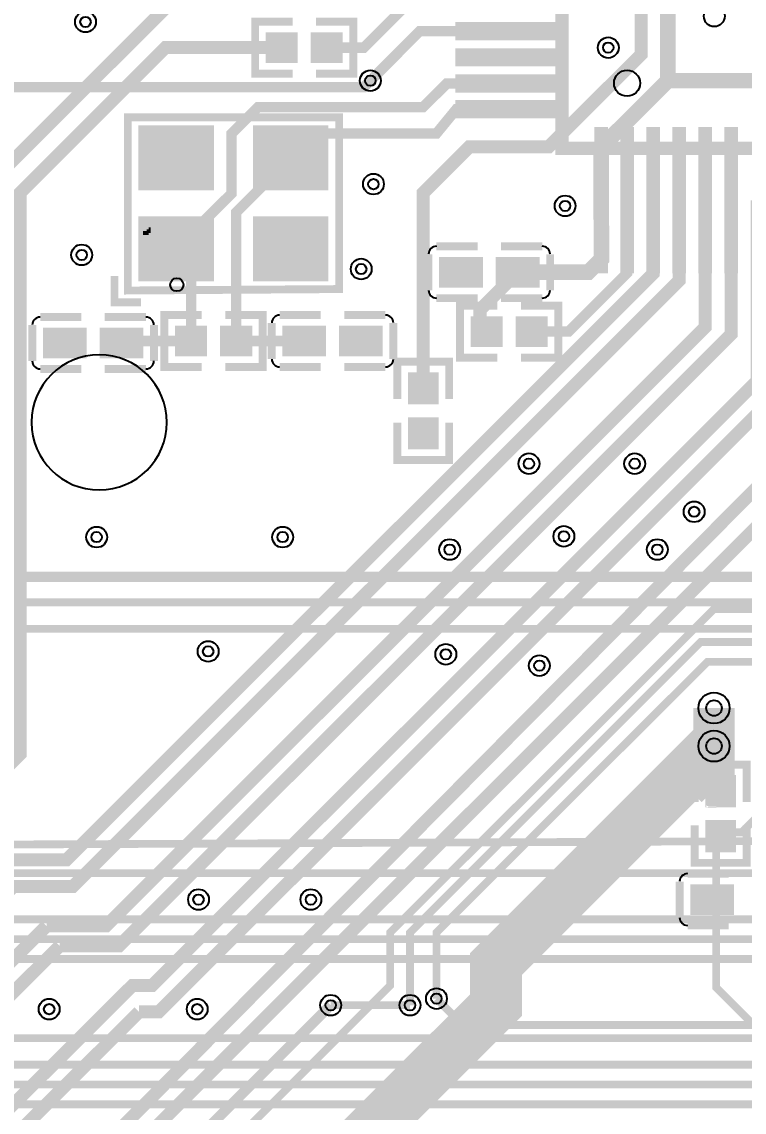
# Model space of a CAD drawing. Header units: millimetres. Extents: x 35 to 109.8, y -21 to 52.
# Drawn here: x 54.26 to 68.14, y -0.66 to 20.31 of the extents above; entities that cross this region are included whole.
import ezdxf

# ---------------------------------------------------------------- set-up
doc = ezdxf.new("R2010")
doc.units = ezdxf.units.MM
for name, color, linetype, true_color in [('BottomLayer', 7, 'Continuous', 0x0000ff), ('Document', 7, 'Continuous', 0xffffff), ('Hole', 7, 'Continuous', 0x222222), ('Multi-Layer', 7, 'Continuous', 0xc0c0c0), ('TopLayer', 7, 'Continuous', 0xff0000), ('TopPasteMaskLayer', 7, 'Continuous', 0x808080), ('TopSilkLayer', 7, 'Continuous', 0xffcc00), ('TopSolderMaskLayer', 7, 'Continuous', 0x800080)]:
    doc.layers.add(name, color=color, linetype=linetype, true_color=true_color)

msp = doc.modelspace()

# ---------------------------------------------------------------- hatches: boundary and pattern name
at = {"layer": 'Document'}
for points in [[(56.699, 16.356), (56.735, 16.356), (56.735, 16.248), (56.699, 16.248)], [(56.735, 16.356), (56.771, 16.356), (56.771, 15.816), (56.735, 15.816)], [(56.771, 16.392), (56.807, 16.392), (56.807, 15.816), (56.771, 15.816)], [(56.807, 16.392), (56.843, 16.392), (56.843, 15.816), (56.807, 15.816)], [(56.843, 16.392), (56.879, 16.392), (56.879, 15.816), (56.843, 15.816)], [(56.591, 16.284), (56.627, 16.284), (56.627, 16.212), (56.591, 16.212)], [(56.627, 16.284), (56.663, 16.284), (56.663, 16.212), (56.627, 16.212)], [(56.663, 16.32), (56.699, 16.32), (56.699, 16.212), (56.663, 16.212)]]:
    msp.add_hatch(color=256, dxfattribs=at).paths.add_polyline_path(points)
at = {"layer": 'TopLayer'}
for points in [[(62.643, 20.251), (64.643, 20.251), (64.643, 20.001), (62.643, 20.001)], [(59.54, 19.542), (59.54, 20.082), (58.974, 20.082), (58.974, 19.542)], [(59.84, 19.542), (59.84, 20.082), (60.406, 20.082), (60.406, 19.542)], [(62.643, 19.75), (64.643, 19.75), (64.643, 19.5), (62.643, 19.5)], [(62.643, 19.25), (64.643, 19.25), (64.643, 19), (62.643, 19)], [(62.643, 18.751), (64.643, 18.751), (64.643, 18.501), (62.643, 18.501)], [(56.529, 18.295), (57.929, 18.295), (57.929, 17.095), (56.529, 17.095)], [(58.729, 18.295), (60.129, 18.295), (60.129, 17.095), (58.729, 17.095)], [(65.27, 15.877), (65.27, 17.877), (65.52, 17.877), (65.52, 15.877)], [(65.77, 15.877), (65.77, 17.877), (66.02, 17.877), (66.02, 15.877)], [(66.271, 15.877), (66.271, 17.877), (66.521, 17.877), (66.521, 15.877)], [(66.77, 15.877), (66.77, 17.877), (67.02, 17.877), (67.02, 15.877)], [(67.27, 15.877), (67.27, 17.877), (67.52, 17.877), (67.52, 15.877)], [(67.771, 15.877), (67.771, 17.877), (68.021, 17.877), (68.021, 15.877)], [(56.529, 16.545), (57.929, 16.545), (57.929, 15.345), (56.529, 15.345)], [(58.729, 16.545), (60.129, 16.545), (60.129, 15.345), (58.729, 15.345)], [(63.096, 15.764), (63.096, 15.224), (62.306, 15.224), (62.306, 15.764)], [(63.396, 15.764), (63.396, 15.224), (64.186, 15.224), (64.186, 15.764)], [(63.477, 14.081), (63.477, 14.621), (62.911, 14.621), (62.911, 14.081)], [(63.777, 14.081), (63.777, 14.621), (64.343, 14.621), (64.343, 14.081)], [(55.481, 13.863), (55.481, 14.403), (54.691, 14.403), (54.691, 13.863)], [(55.781, 13.863), (55.781, 14.403), (56.571, 14.403), (56.571, 13.863)], [(57.798, 13.901), (57.798, 14.441), (57.232, 14.441), (57.232, 13.901)], [(58.098, 13.901), (58.098, 14.441), (58.663, 14.441), (58.663, 13.901)], [(60.084, 13.901), (60.084, 14.441), (59.294, 14.441), (59.294, 13.901)], [(60.384, 13.901), (60.384, 14.441), (61.174, 14.441), (61.174, 13.901)], [(61.706, 12.977), (62.246, 12.977), (62.246, 13.543), (61.706, 13.543)], [(61.706, 12.677), (62.246, 12.677), (62.246, 12.111), (61.706, 12.111)], [(67.961, 5.23), (67.421, 5.23), (67.421, 5.796), (67.961, 5.796)], [(67.961, 4.93), (67.421, 4.93), (67.421, 4.364), (67.961, 4.364)], [(67.922, 3.699), (67.922, 3.159), (67.132, 3.159), (67.132, 3.699)]]:
    msp.add_hatch(color=256, dxfattribs=at).paths.add_polyline_path(points)
at = {"layer": 'TopPasteMaskLayer'}
for points in [[(62.643, 20.251), (64.643, 20.251), (64.643, 20.001), (62.643, 20.001)], [(59.555, 19.582), (59.555, 20.042), (59.515, 20.082), (59.014, 20.082), (58.974, 20.042), (58.974, 19.582), (59.014, 19.542), (59.515, 19.542)], [(59.825, 19.582), (59.825, 20.042), (59.865, 20.082), (60.366, 20.082), (60.406, 20.042), (60.406, 19.582), (60.366, 19.542), (59.865, 19.542)], [(62.643, 19.75), (64.643, 19.75), (64.643, 19.5), (62.643, 19.5)], [(62.643, 19.25), (64.643, 19.25), (64.643, 19), (62.643, 19)], [(62.643, 18.751), (64.643, 18.751), (64.643, 18.501), (62.643, 18.501)], [(56.529, 18.295), (57.929, 18.295), (57.929, 17.095), (56.529, 17.095)], [(58.729, 18.295), (60.129, 18.295), (60.129, 17.095), (58.729, 17.095)], [(65.27, 15.877), (65.27, 17.877), (65.52, 17.877), (65.52, 15.877)], [(65.77, 15.877), (65.77, 17.877), (66.02, 17.877), (66.02, 15.877)], [(66.271, 15.877), (66.271, 17.877), (66.521, 17.877), (66.521, 15.877)], [(66.77, 15.877), (66.77, 17.877), (67.02, 17.877), (67.02, 15.877)], [(67.27, 15.877), (67.27, 17.877), (67.52, 17.877), (67.52, 15.877)], [(67.771, 15.877), (67.771, 17.877), (68.021, 17.877), (68.021, 15.877)], [(56.529, 16.545), (57.929, 16.545), (57.929, 15.345), (56.529, 15.345)], [(58.729, 16.545), (60.129, 16.545), (60.129, 15.345), (58.729, 15.345)], [(62.466, 15.269), (62.466, 15.719), (62.516, 15.769), (62.996, 15.769), (63.066, 15.719), (63.066, 15.269), (62.996, 15.219), (62.516, 15.219)], [(63.426, 15.269), (63.426, 15.719), (63.496, 15.769), (63.976, 15.769), (64.026, 15.719), (64.026, 15.269), (63.976, 15.219), (63.496, 15.219)], [(63.492, 14.121), (63.492, 14.581), (63.452, 14.621), (62.951, 14.621), (62.911, 14.581), (62.911, 14.121), (62.951, 14.081), (63.452, 14.081)], [(63.762, 14.121), (63.762, 14.581), (63.802, 14.621), (64.303, 14.621), (64.343, 14.581), (64.343, 14.121), (64.303, 14.081), (63.802, 14.081)], [(55.451, 14.358), (55.451, 13.908), (55.381, 13.858), (54.901, 13.858), (54.851, 13.908), (54.851, 14.358), (54.901, 14.408), (55.381, 14.408)], [(56.411, 14.358), (56.411, 13.908), (56.361, 13.858), (55.881, 13.858), (55.811, 13.908), (55.811, 14.358), (55.881, 14.408), (56.361, 14.408)], [(57.813, 13.941), (57.813, 14.401), (57.773, 14.441), (57.272, 14.441), (57.232, 14.401), (57.232, 13.941), (57.272, 13.901), (57.773, 13.901)], [(58.083, 13.941), (58.083, 14.401), (58.123, 14.441), (58.623, 14.441), (58.663, 14.401), (58.663, 13.941), (58.623, 13.901), (58.123, 13.901)], [(60.054, 14.396), (60.054, 13.946), (59.984, 13.896), (59.504, 13.896), (59.454, 13.946), (59.454, 14.396), (59.504, 14.446), (59.984, 14.446)], [(61.014, 14.396), (61.014, 13.946), (60.964, 13.896), (60.484, 13.896), (60.414, 13.946), (60.414, 14.396), (60.484, 14.446), (60.964, 14.446)], [(61.746, 12.962), (62.206, 12.962), (62.246, 13.002), (62.246, 13.503), (62.206, 13.543), (61.746, 13.543), (61.706, 13.503), (61.706, 13.002)], [(61.746, 12.692), (62.206, 12.692), (62.246, 12.652), (62.246, 12.151), (62.206, 12.111), (61.746, 12.111), (61.706, 12.151), (61.706, 12.652)], [(67.921, 5.215), (67.461, 5.215), (67.421, 5.255), (67.421, 5.756), (67.461, 5.796), (67.921, 5.796), (67.961, 5.756), (67.961, 5.255)], [(67.921, 4.945), (67.461, 4.945), (67.421, 4.905), (67.421, 4.404), (67.461, 4.364), (67.921, 4.364), (67.961, 4.404), (67.961, 4.905)], [(67.292, 3.204), (67.292, 3.654), (67.342, 3.704), (67.822, 3.704), (67.892, 3.654), (67.892, 3.204), (67.822, 3.154), (67.342, 3.154)]]:
    msp.add_hatch(color=256, dxfattribs=at).paths.add_polyline_path(points)
at = {"layer": 'TopSolderMaskLayer'}
for points in [[(62.592, 20.302), (64.694, 20.302), (64.694, 19.95), (62.592, 19.95)], [(59.566, 19.517), (59.566, 20.107), (58.949, 20.107), (58.949, 19.517)], [(59.815, 19.517), (59.815, 20.107), (60.431, 20.107), (60.431, 19.517)], [(62.592, 19.801), (64.694, 19.801), (64.694, 19.45), (62.592, 19.45)], [(62.592, 19.301), (64.694, 19.301), (64.694, 18.949), (62.592, 18.949)], [(62.592, 18.802), (64.694, 18.802), (64.694, 18.45), (62.592, 18.45)], [(56.503, 18.32), (57.954, 18.32), (57.954, 17.069), (56.503, 17.069)], [(58.703, 18.32), (60.154, 18.32), (60.154, 17.069), (58.703, 17.069)], [(65.264, 15.471), (65.264, 18.283), (65.526, 18.283), (65.526, 15.471)], [(65.764, 15.471), (65.764, 18.283), (66.027, 18.283), (66.027, 15.471)], [(66.264, 15.471), (66.264, 18.283), (66.527, 18.283), (66.527, 15.471)], [(66.764, 15.471), (66.764, 18.283), (67.026, 18.283), (67.026, 15.471)], [(67.264, 15.471), (67.264, 18.283), (67.527, 18.283), (67.527, 15.471)], [(67.764, 15.471), (67.764, 18.283), (68.027, 18.283), (68.027, 15.471)], [(56.503, 16.57), (57.954, 16.57), (57.954, 15.319), (56.503, 15.319)], [(58.703, 16.57), (60.154, 16.57), (60.154, 15.319), (58.703, 15.319)], [(63.122, 15.789), (63.122, 15.199), (62.281, 15.199), (62.281, 15.789)], [(63.371, 15.789), (63.371, 15.199), (64.212, 15.199), (64.212, 15.789)], [(63.503, 14.056), (63.503, 14.646), (62.886, 14.646), (62.886, 14.056)], [(63.752, 14.056), (63.752, 14.646), (64.368, 14.646), (64.368, 14.056)], [(55.507, 13.837), (55.507, 14.428), (54.666, 14.428), (54.666, 13.837)], [(55.756, 13.837), (55.756, 14.428), (56.597, 14.428), (56.597, 13.837)], [(57.823, 13.875), (57.823, 14.466), (57.207, 14.466), (57.207, 13.875)], [(58.072, 13.875), (58.072, 14.466), (58.689, 14.466), (58.689, 13.875)], [(60.109, 13.875), (60.109, 14.466), (59.268, 14.466), (59.268, 13.875)], [(60.358, 13.875), (60.358, 14.466), (61.199, 14.466), (61.199, 13.875)], [(61.682, 12.95), (62.27, 12.95), (62.27, 13.569), (61.682, 13.569)], [(61.682, 12.704), (62.27, 12.704), (62.27, 12.085), (61.682, 12.085)], [(67.985, 5.203), (67.397, 5.203), (67.397, 5.822), (67.985, 5.822)], [(67.985, 4.957), (67.397, 4.957), (67.397, 4.338), (67.985, 4.338)], [(67.948, 3.724), (67.948, 3.134), (67.107, 3.134), (67.107, 3.724)]]:
    msp.add_hatch(color=256, dxfattribs=at).paths.add_polyline_path(points)

# ---------------------------------------------------------------- linework, layer by layer
at = {"layer": 'BottomLayer'}
for points, const_width in [([(53.975, 19.05), (60.833, 19.05), (60.96, 19.177)], 0.2), ([(89.281, 10.287), (82.512, 10.287), (81.862, 9.637), (53.071, 9.637), (53.071, 9.573)], 0.2), ([(80.264, 5.588), (76.708, 9.144), (47.117, 9.144), (46.228, 8.255), (46.101, 8.255)], 0.15), ([(79.756, 5.461), (76.581, 8.636), (47.498, 8.636), (46.482, 7.62), (46.355, 7.62)], 0.15), ([(75.946, 5.08), (75.311, 5.715), (74.041, 5.715), (72.898, 4.572), (44.45, 4.445)], 0.15), ([(75.499, 4.699), (75.057, 5.207), (74.295, 5.207), (73.025, 3.937), (44.577, 3.937), (44.196, 3.556)], 0.15), ([(75.184, 4.318), (74.93, 4.572), (74.422, 4.572), (72.898, 3.048), (44.069, 3.048)], 0.15), ([(74.722, 4.064), (73.325, 2.667), (43.688, 2.667), (43.307, 2.286)], 0.15), ([(83.185, 3.175), (80.899, 0.889), (77.216, 0.889), (75.819, 2.286), (44.577, 2.286), (42.291, 0)], 0.15), ([(60.198, 1.397), (61.722, 1.397)], 0.15), ([(80.264, -1.905), (77.724, -1.905), (74.803, 1.016), (62.738, 1.016), (62.23, 1.524)], 0.15), ([(75.946, -1.933), (73.251, 0.762), (44.577, 0.762)], 0.15), ([(76.045, -2.54), (75.819, -2.54), (73.025, 0.254), (44.45, 0.254)], 0.15), ([(43.561, -0.508), (72.644, -0.508), (76.708, -4.572), (79.756, -4.572), (81.661, -2.667), (81.661, 0), (81.534, 0.127)], 0.15), ([(78.486, -3.937), (76.581, -3.937), (72.771, -0.127), (43.942, -0.127)], 0.15)]:
    msp.add_lwpolyline(points, dxfattribs=dict(at, const_width=const_width))
at = {"layer": 'Document'}
msp.add_circle((57.241, 15.253), 0.127, dxfattribs=at)
msp.add_arc((55.749, 12.606), 1.3, 180.1511, 179.8489, dxfattribs=at)
at = {"layer": 'Hole'}
for centre, radius in [((55.486, 20.307), 0.1), ((65.532, 19.812), 0.1), ((60.96, 19.177), 0.1), ((61.019, 17.187), 0.1), ((64.702, 16.769), 0.1), ((55.413, 15.826), 0.1), ((60.784, 15.554), 0.1), ((64.008, 11.811), 0.1), ((66.04, 11.811), 0.1), ((67.183, 10.886), 0.1), ((55.7, 10.399), 0.1), ((59.275, 10.399), 0.1), ((64.679, 10.414), 0.1), ((62.484, 10.16), 0.1), ((66.475, 10.16), 0.1), ((57.843, 8.201), 0.1), ((62.411, 8.146), 0.1), ((64.208, 7.928), 0.1), ((67.564, 7.112), 0.15), ((67.564, 6.381), 0.15), ((57.658, 3.429), 0.1), ((59.817, 3.429), 0.1), ((60.198, 1.397), 0.1), ((61.722, 1.397), 0.1), ((62.23, 1.524), 0.1), ((54.788, 1.321), 0.1), ((57.633, 1.321), 0.1)]:
    msp.add_circle(centre, radius, dxfattribs=at)
at = {"layer": 'Multi-Layer'}
for centre, radius in [((67.569, 20.416), 0.2), ((55.486, 20.307), 0.2), ((65.532, 19.812), 0.2), ((60.96, 19.177), 0.2), ((61.019, 17.187), 0.2), ((64.702, 16.769), 0.2), ((55.413, 15.826), 0.2), ((60.784, 15.554), 0.2), ((64.008, 11.811), 0.2), ((66.04, 11.811), 0.2), ((67.183, 10.886), 0.2), ((55.7, 10.399), 0.2), ((59.275, 10.399), 0.2), ((64.679, 10.414), 0.2), ((62.484, 10.16), 0.2), ((66.475, 10.16), 0.2), ((57.843, 8.201), 0.2), ((62.411, 8.146), 0.2), ((64.208, 7.928), 0.2), ((67.564, 7.112), 0.3), ((67.564, 6.381), 0.3), ((57.658, 3.429), 0.2), ((59.817, 3.429), 0.2), ((62.23, 1.524), 0.2), ((54.788, 1.321), 0.2), ((57.633, 1.321), 0.2), ((60.198, 1.397), 0.2), ((61.722, 1.397), 0.2)]:
    msp.add_circle(centre, radius, dxfattribs=at)
at = {"layer": 'TopLayer'}
for points, const_width in [([(65.659, 29.627), (66.675, 28.611), (66.675, 19.177), (65.395, 17.897), (65.395, 16.877)], 0.3), ([(63.642, 23.625), (65.273, 23.625), (66.167, 22.731), (66.167, 19.685), (64.389, 17.907), (62.865, 17.907), (61.976, 17.018), (61.976, 13.259)], 0.25), ([(51.562, 4.191), (53.721, 6.35), (53.721, 17.272), (57.404, 20.955), (59.258, 20.955)], 0.25), ([(60.122, 19.812), (60.833, 19.812), (61.646, 20.625), (63.642, 20.625)], 0.2), ([(60.96, 19.177), (61.908, 20.127), (63.642, 20.127)], 0.2), ([(51.778, 3.772), (54.229, 6.223), (54.229, 17.018), (57.023, 19.812), (59.258, 19.812)], 0.25), ([(66.675, 19.177), (74.295, 19.177), (74.895, 18.578), (74.895, 16.877)], 0.3), ([(63.642, 19.124), (62.431, 19.124), (61.976, 18.669), (58.801, 18.669), (58.293, 18.161), (58.293, 17.008), (57.229, 15.944)], 0.2), ([(59.428, 17.694), (59.896, 18.161), (62.23, 18.161), (62.611, 18.626), (63.642, 18.626)], 0.2), ([(59.43, 17.694), (58.381, 16.645), (58.381, 14.17)], 0.2), ([(66.896, 16.878), (66.896, 15.334), (55.245, 3.683), (54.102, 3.683), (50.645, 0.226), (50.645, -6.472)], 0.25), ([(52.197, 2.54), (53.848, 4.191), (55.118, 4.191), (66.396, 15.469), (66.396, 16.878)], 0.25), ([(54.356, -2.794), (69.395, 12.372), (69.395, 16.878)], 0.25), ([(54.737, 2.921), (55.88, 2.921), (58.285, 5.326), (67.394, 14.435), (67.394, 16.878)], 0.25), ([(54.991, 2.54), (56.134, 2.54), (67.897, 14.303), (67.897, 16.878)], 0.25), ([(55.245, -3.048), (55.245, -2.54), (69.896, 12.111), (69.896, 16.878)], 0.25), ([(55.461, 0.851), (56.388, 1.778), (56.769, 1.778), (68.395, 13.404), (68.395, 16.878)], 0.25), ([(56.515, 1.27), (56.896, 1.27), (68.895, 13.269), (68.895, 16.878)], 0.25), ([(65.395, 16.878), (65.405, 15.748), (65.151, 15.494), (63.792, 15.494)], 0.3), ([(63.932, 14.351), (64.77, 14.351), (65.895, 15.476), (65.895, 16.878)], 0.2), ([(57.229, 15.944), (57.516, 15.657), (57.516, 14.17)], 0.2), ([(63.791, 15.494), (63.067, 14.77), (63.067, 14.351)], 0.25), ([(56.177, 14.133), (56.214, 14.17), (57.516, 14.17)], 0.2), ([(58.381, 14.17), (59.689, 14.17)], 0.2), ([(69.794, 9.048), (69.764, 9.017), (67.564, 9.017), (61.341, 2.794), (61.341, 1.778), (56.515, -3.048), (56.642, -16.637)], 0.15), ([(61.722, 1.397), (61.722, 2.794), (67.31, 8.382), (70.526, 8.382), (71.191, 9.048)], 0.15), ([(70.579, 6.891), (69.469, 8.001), (67.437, 8.001), (62.23, 2.794), (62.23, 1.524)], 0.15), ([(67.564, 6.381), (67.564, 7.112)], 0.8), ([(67.564, 6.38), (63.373, 2.189), (63.373, 1.397), (57.785, -4.191), (57.785, -6.701)], 1), ([(67.607, 5.589), (67.564, 5.631), (67.564, 6.381)], 0.8), ([(67.691, 5.513), (67.615, 5.589), (67.607, 5.589)], 0.8), ([(67.606, 4.723), (68.097, 4.723), (68.749, 5.376), (68.749, 5.549)], 0.15), ([(80.808, 2.929), (79.756, 1.877), (79.756, 0.635), (77.978, -1.143), (76.835, -1.143), (76.073, -0.381), (69.723, -0.381), (67.606, 1.736), (67.606, 4.723)], 0.15), ([(54.737, 2.921), (51.145, -0.671), (51.145, -6.472)], 0.25), ([(54.991, 2.54), (52.145, -0.306), (52.145, -6.472)], 0.25), ([(60.198, 1.397), (56.134, -2.667), (56.261, -15.748), (55.245, -16.764)], 0.2), ([(56.515, 1.27), (53.645, -1.6), (53.645, -6.472)], 0.25), ([(55.461, 0.851), (52.645, -1.965), (52.645, -6.472)], 0.25)]:
    msp.add_lwpolyline(points, dxfattribs=dict(at, const_width=const_width))
at = {"layer": 'TopSilkLayer'}
for points, const_width in [([(64.643, 31.877), (64.643, 17.877), (84.643, 17.877), (84.643, 31.877), (64.643, 31.877)], 0.254), ([(56.299, 15.141), (56.299, 18.471), (60.361, 18.471), (60.361, 16.82), (60.361, 15.169), (60.361, 15.169), (56.299, 15.141)], 0.152)]:
    msp.add_lwpolyline(points, close=True, dxfattribs=dict(at, const_width=const_width))
at = {"layer": 'TopSilkLayer', "const_width": 0.152}
for points in [[(59.464, 19.313), (58.746, 19.313), (58.746, 20.311), (59.464, 20.311)], [(59.916, 19.313), (60.634, 19.313), (60.634, 20.311), (59.916, 20.311)], [(63.02, 15.993), (62.23, 15.993)], [(63.472, 15.993), (64.262, 15.993)], [(62.077, 15.84), (62.077, 15.148)], [(64.415, 15.84), (64.415, 15.148)], [(56.043, 15.423), (56.043, 14.915), (56.551, 14.915)], [(62.23, 14.995), (63.02, 14.995)], [(63.401, 13.852), (62.683, 13.852), (62.683, 14.85), (63.401, 14.85)], [(64.262, 14.995), (63.472, 14.995)], [(63.853, 13.852), (64.571, 13.852), (64.571, 14.85), (63.853, 14.85)], [(54.615, 14.631), (55.405, 14.631)], [(56.647, 14.631), (55.857, 14.631)], [(57.721, 13.672), (57.003, 13.672), (57.003, 14.669), (57.721, 14.669)], [(58.174, 13.672), (58.892, 13.672), (58.892, 14.669), (58.174, 14.669)], [(59.217, 14.669), (60.007, 14.669)], [(61.25, 14.669), (60.46, 14.669)], [(54.462, 13.786), (54.462, 14.479)], [(56.8, 13.786), (56.8, 14.479)], [(59.065, 13.824), (59.065, 14.517)], [(61.402, 13.824), (61.402, 14.517)], [(61.478, 13.053), (61.478, 13.771), (62.475, 13.771), (62.475, 13.053)], [(55.405, 13.634), (54.615, 13.634)], [(55.857, 13.634), (56.647, 13.634)], [(60.007, 13.672), (59.217, 13.672)], [(60.46, 13.672), (61.25, 13.672)], [(61.478, 12.601), (61.478, 11.883), (62.475, 11.883), (62.475, 12.601)], [(68.19, 5.306), (68.19, 6.024), (67.193, 6.024), (67.193, 5.306)], [(68.19, 4.854), (68.19, 4.136), (67.193, 4.136), (67.193, 4.854)], [(67.846, 3.928), (67.056, 3.928)], [(66.903, 3.775), (66.903, 3.083)], [(67.056, 2.93), (67.846, 2.93)]]:
    msp.add_lwpolyline(points, dxfattribs=at)
at = {"layer": 'TopSilkLayer'}
msp.add_circle((65.893, 19.127), 0.25, dxfattribs=at)
for centre, start, end in [((62.23, 15.84), 90, 180), ((64.262, 15.84), 360, 90), ((62.23, 15.148), 180, 270), ((64.262, 15.148), 270, 0), ((54.615, 14.479), 90, 180), ((56.647, 14.479), 0, 90), ((59.217, 14.517), 90, 180), ((61.25, 14.517), 0, 90), ((54.615, 13.786), 180, 270), ((56.647, 13.786), 270, 360), ((59.217, 13.824), 180, 270), ((61.25, 13.824), 270, 360), ((67.056, 3.775), 90, 180), ((67.056, 3.083), 180, 270)]:
    msp.add_arc(centre, 0.152, start, end, dxfattribs=at)

doc.saveas('drawing.dxf')
